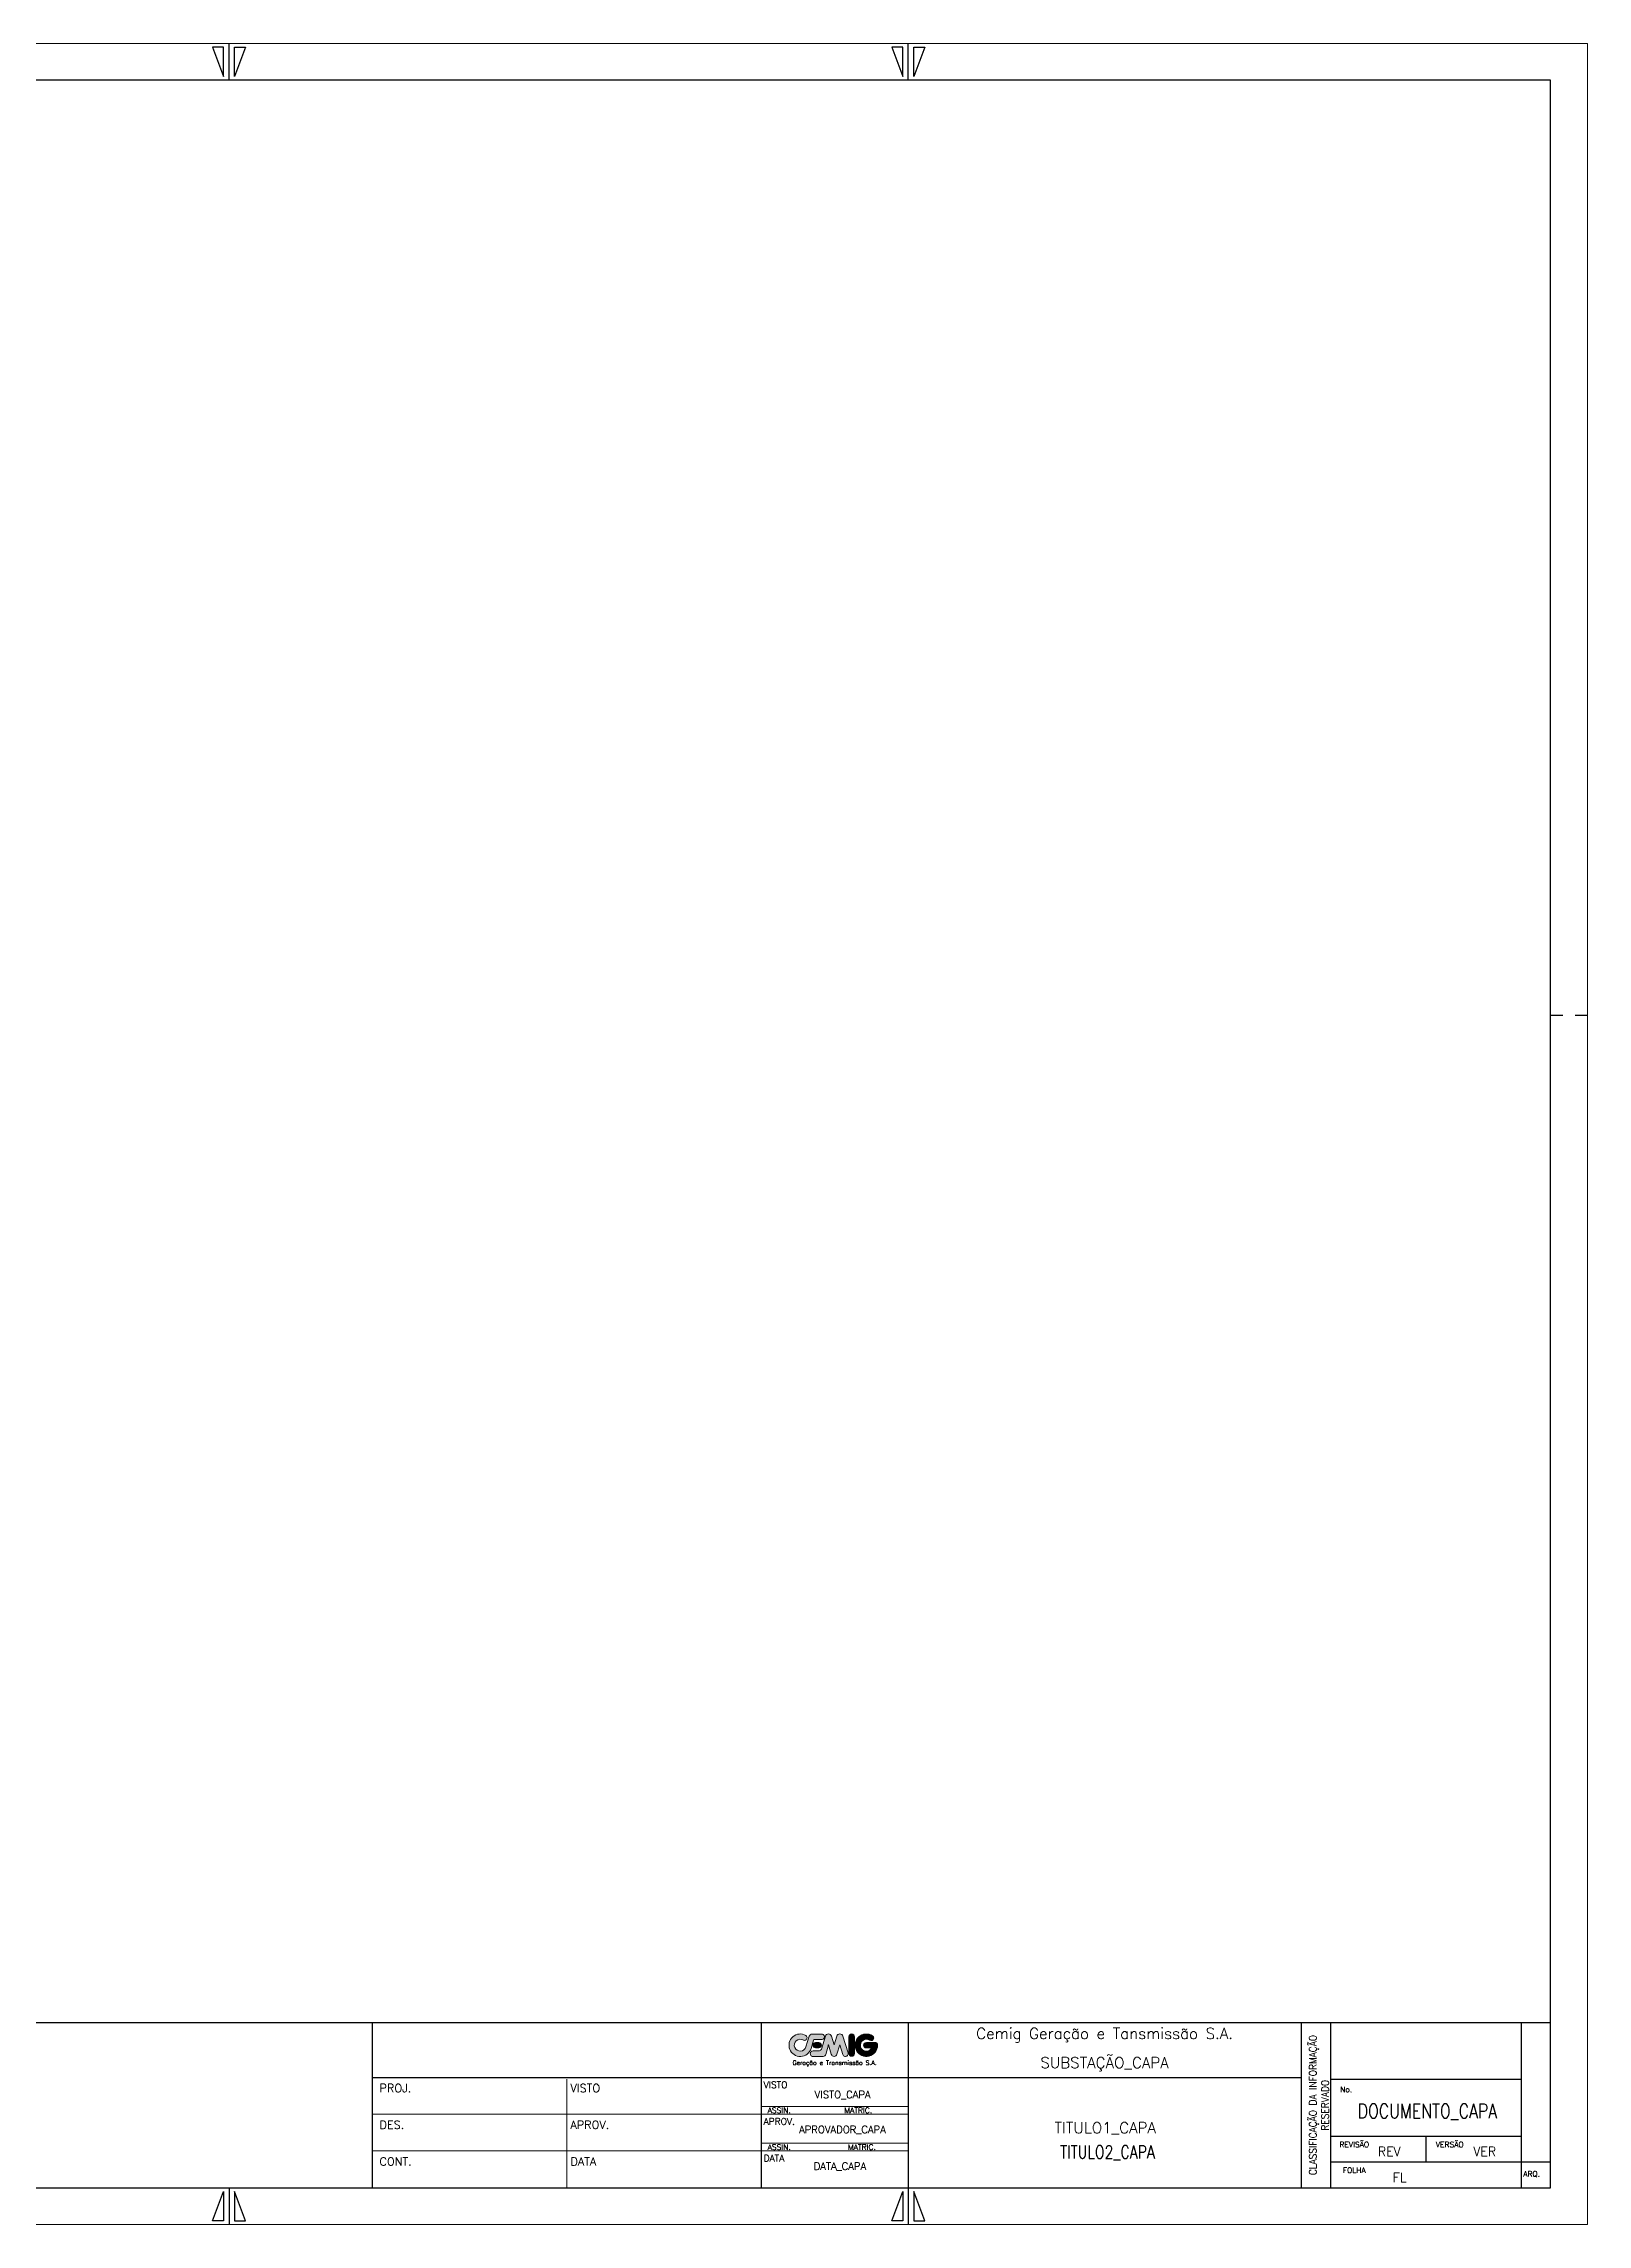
# Model space of a CAD drawing. Header units: millimetres. Extents: x 0 to 841, y 0 to 594.
# Drawn here: x 421 to 841, y 0 to 594 of the extents above; entities that cross this region are included whole.
import ezdxf
from ezdxf.enums import TextEntityAlignment as Align

# ---------------------------------------------------------------- set-up
doc = ezdxf.new("R2010")
doc.units = ezdxf.units.MM
doc.linetypes.add('DGN2', pattern=[6.728, 3.364, -3.364])
doc.layers.add('1', color=7, linetype='Continuous')
doc.styles.add('ROMANS', font='romans.shx', dxfattribs={"width": 0.8})

msp = doc.modelspace()

# ---------------------------------------------------------------- hatches: boundary and pattern name
at = {"linetype": 'Continuous'}
h = msp.add_hatch(color=7, dxfattribs=at)
edge = h.paths.add_edge_path()
edge.add_arc((626.5985886285762, 48.80493541189324), 3.060001253940912, 60.51985555552817, 343.1189277777505)
edge.add_line((629.5267331001671, 47.91635360496002), (629.5268056048374, 47.91758783710247))
edge.add_line((629.5268056048373, 47.91758783710247), (630.2258056048305, 50.2155878370977))
edge.add_line((630.2258056048304, 50.2155878370977), (630.2257834016054, 50.2149578177341))
edge.add_arc((630.4855785255431, 50.06493592822593), 0.3000001229223183, 89.99995555643778, 149.9951861119893, ccw=False)
edge.add_line((630.4855787582492, 50.3649360511481), (630.4858056048397, 50.36558783709915))
edge.add_line((630.4858056048397, 50.36558783709916), (632.4668056049268, 50.36558783709916))
edge.add_line((632.4668056049269, 50.36558783709916), (632.4665910332698, 50.36493605115538))
edge.add_arc((632.4665910332704, 51.08493634619747), 0.7200002950420838, 269.9999999999276, 451.4320916665969)
edge.add_line((632.4485967050132, 51.80471174798004), (632.4718056048441, 51.82558783709828))
edge.add_line((632.4718056048441, 51.82558783709828), (629.7718056048325, 51.82558783709828))
edge.add_line((629.7718056048325, 51.82558783709828), (629.8167384841508, 51.82111124105722))
edge.add_arc((629.7807833810807, 51.10200926260049), 0.720000295039651, 87.13759444426854, 170.1887416664875)
edge.add_line((629.0713134977705, 51.22469956186251), (629.0488056048343, 51.23358783710137))
edge.add_line((629.0488056048343, 51.23358783710137), (628.1488056048402, 48.33358783709991))
edge.add_line((628.1488056048402, 48.33358783709991), (628.148110709677, 48.33230080561043))
edge.add_arc((626.5985886285831, 48.80493541189448), 1.620000663843925, 61.72794999997541, 343.0372666666412, ccw=False)
edge.add_line((627.3659159375676, 50.23168379606795), (627.3218192313653, 50.2596084687102))
edge.add_arc((627.7325890933994, 50.85093625032107), 0.7200002950419344, 235.2139611112769, 425.358325000163)
edge.add_line((628.0327874776413, 51.50536833614752), (628.032805604933, 51.50558783709858))
edge.add_line((628.032805604933, 51.50558783709857), (628.1044823003176, 51.46874695243605))
h = msp.add_hatch(color=7, dxfattribs=at)
edge = h.paths.add_edge_path()
edge.add_line((630.0718056048354, 47.24558783709654), (631.6338056049426, 47.24558783709654))
edge.add_line((631.6338056049426, 47.24558783709654), (631.6332269643754, 47.24469956184475))
edge.add_arc((631.6332269643739, 47.99469956184879), 0.7500000000040358, 270.0000000001128, 342.4744333334482)
edge.add_line((632.3484139699577, 47.76885105720431), (632.3488056048374, 47.76958783711598))
edge.add_line((632.3488056048375, 47.76958783711598), (633.4488056048433, 51.25558783709857))
edge.add_line((633.4488056048431, 51.25558783709857), (633.4483135030023, 51.25469957927271))
edge.add_arc((634.2703134977348, 51.00595939792345), 0.858810613090921, 16.845433333347387, 163.1639944444582, ccw=False)
edge.add_line((635.0922725521959, 51.25483483252174), (635.0928056048433, 51.25558783709857))
edge.add_line((635.0928056048433, 51.25558783709857), (635.8228056048392, 48.88358783710282))
edge.add_line((635.8228056048393, 48.88358783710282), (636.5528056048353, 51.25558783709857))
edge.add_line((636.5528056048352, 51.25558783709857), (636.5523135030962, 51.25469957927271))
edge.add_arc((637.3743134978286, 51.00595939792345), 0.858810613090921, 16.845433333347387, 163.1639944444582, ccw=False)
edge.add_line((638.1962725522899, 51.25483483252174), (638.1968056048354, 51.25558783709857))
edge.add_line((638.1968056048354, 51.25558783709857), (639.6208056049363, 46.74158783709572))
edge.add_line((639.6208056049363, 46.74158783709572), (639.6203075938101, 46.74071656570595))
edge.add_arc((638.9117798033698, 46.49469664167584), 0.7500249548155677, -164.13805833337244, 19.148377777737323, ccw=False)
edge.add_line((638.1903134940658, 46.28969957490335), (638.1908056048414, 46.28958783709822))
edge.add_line((638.1908056048416, 46.28958783709822), (637.3658056048445, 48.90358783709962))
edge.add_line((637.3658056048444, 48.90358783709964), (636.6018056048342, 46.3275878370987))
edge.add_line((636.6018056048342, 46.32758783709869), (636.601313492778, 46.32669954506127))
edge.add_arc((635.822313497738, 46.55704062714708), 0.812341065297626, 196.4723249999998, 343.5276750000002, ccw=False)
edge.add_line((635.0433135026979, 46.32669954506127), (635.0438056048442, 46.32758783709869))
edge.add_line((635.0438056048442, 46.32758783709869), (634.2798056048341, 48.90358783709962))
edge.add_line((634.2798056048341, 48.90358783709964), (634.2868056049338, 48.87958783710202))
edge.add_line((634.2868056049338, 48.87958783710201), (633.5628056049318, 46.29358783711359))
edge.add_line((633.5628056049318, 46.29358783711359), (633.5626444130903, 46.29256408519723))
edge.add_arc((632.8403970530512, 46.49469956184752), 0.7500000000027183, 269.9999999998263, 344.3646527776067, ccw=False)
edge.add_line((632.840397053049, 45.74469956184476), (632.8408056048356, 45.74558783709654))
edge.add_line((632.8408056048356, 45.74558783709654), (630.0718056048354, 45.74558783709654))
edge.add_line((630.0718056048354, 45.74558783709654), (630.0713160066516, 45.74469956185203))
edge.add_arc((630.0715595505451, 46.49514369988373), 0.7504441775507186, 89.98121396229982, 269.98140562897123, ccw=False)
h = msp.add_hatch(color=7, dxfattribs=at)
edge = h.paths.add_edge_path()
edge.add_line((630.7718056048325, 49.52558783709538), (631.6718056048412, 49.52558783709538))
edge.add_line((631.6718056048414, 49.52558783709538), (631.6713134977329, 49.52469956185815))
edge.add_arc((631.6713134977326, 48.80569956185718), 0.7190000000009604, -90, 90, ccw=False)
edge.add_line((631.6713134977326, 48.08669956185624), (631.6718056048412, 48.08758783710074))
edge.add_line((631.6718056048414, 48.08758783710074), (630.7718056048327, 48.08758783710074))
edge.add_line((630.7718056048325, 48.08758783710074), (630.7713134977384, 48.08669956185624))
edge.add_arc((630.7715595512855, 48.8061436994758), 0.7194441796953553, 89.98040455333302, 269.980404553333, ccw=False)
h = msp.add_hatch(color=7, dxfattribs=at)
edge = h.paths.add_edge_path()
edge.add_line((639.8718056048383, 46.52558783709537), (639.8718056048383, 51.12558783710119))
edge.add_line((639.8718056048383, 51.12558783710119), (639.8713134977297, 51.12469956184214))
edge.add_arc((640.6213134977295, 51.12469956184417), 0.7499999999996589, 0.012113889044314874, 180.0000000001552, ccw=False)
edge.add_line((641.3713134809659, 51.12485813227977), (641.3718056048383, 51.12558783710119))
edge.add_line((641.3718056048383, 51.12558783710119), (641.3718056048383, 46.52558783709537))
edge.add_line((641.3718056048383, 46.52558783709537), (641.3713134809659, 46.52454099141323))
edge.add_arc((640.6215595982351, 46.52514367345988), 0.749754124960712, 179.9660572681515, 359.9539433792627, ccw=False)
h = msp.add_hatch(color=7, dxfattribs=at)
edge = h.paths.add_edge_path()
edge.add_arc((644.5985960046673, 48.80493541189491), 3.060001253937213, 56.683997222130586, 359.99414999990785, ccw=False)
edge.add_line((646.2793207833602, 51.3620376570907), (646.2793092894863, 51.36170232884615))
edge.add_arc((645.8838134977325, 50.7601995618455), 0.7198767255610401, -123.32583333369388, 56.674566666306816, ccw=False)
edge.add_line((645.4883135067066, 50.15869955594099), (645.4884290826158, 50.15867070517562))
edge.add_arc((644.5985960046689, 48.80493541189522), 1.620000663852045, 56.68240555542137, 332.4121333331977)
edge.add_line((646.0344052984294, 48.0546995670884), (646.034805604839, 48.05558783710149))
edge.add_line((646.0348056048388, 48.05558783710148), (644.5988056048373, 48.05558783710148))
edge.add_line((644.5988056048373, 48.05558783710148), (644.5983134978305, 48.05469956185698))
edge.add_arc((644.5983134978305, 48.80469956185698), 0.75, 90, 270, ccw=False)
edge.add_line((644.5983134978305, 49.55469956185698), (644.5988056048373, 49.55558783710148))
edge.add_line((644.5988056048373, 49.55558783710148), (646.9088056049368, 49.55558783710148))
edge.add_line((646.9088056049368, 49.55558783710148), (646.9083134977263, 49.55469956185698))
edge.add_arc((646.9084553695641, 48.80455769934152), 0.7501418759313303, 0.0049861602400937954, 90.0108361602392, ccw=False)

# ---------------------------------------------------------------- linework, layer by layer
at = {"color": 2, "linetype": 'Continuous'}
for p, q in [((471, 584), (471, 594)), ((656.0000000000001, 584), (656.0000000000001, 594)), ((471, 10), (471, 0)), ((656.0000000000001, 10), (656.0000000000001, 0))]:
    msp.add_line(p, q, dxfattribs=at)
at = {"color": 2, "linetype": 'DGN2'}
msp.add_line((841, 329.2358532877697), (831, 329.2413108100664), dxfattribs=at)
at = {"color": 6, "linetype": 'Continuous', "lineweight": 30}
msp.add_line((25, 54.99889869778417), (831, 55.00600876851242), dxfattribs=at)
at = {"color": 6, "linetype": 'Continuous'}
for p, q in [((510.0000000000001, 55.00000000000001), (510.0000000000001, 10)), ((616, 10), (616, 55.00000000000001)), ((656.0000000000001, 55.00000000000001), (656.0000000000001, 10))]:
    msp.add_line(p, q, dxfattribs=at)
at = {"color": 7, "linetype": 'Continuous', "lineweight": 25}
for p, q in [((763.0000121462799, 55.00600000000851), (763.0000121462799, 10.0060000000085)), ((771.0000121462799, 55.00600000000851), (771.0000121462799, 10.0060000000085)), ((823.0000121462799, 55.00600000000851), (823.0000121462799, 10.0060000000085)), ((510.0000000000001, 40), (763.0000121462799, 40.00484829118795)), ((771.0000121462799, 39.58699148900632), (823.0000121462799, 39.58798797569762)), ((771.0000121462799, 24.0060000000085), (823.0000121462799, 24.0060000000085)), ((797.00001214628, 24.0060000000085), (797.00001214628, 17.0060000000085)), ((771.0000121462799, 17.0060000000085), (831, 17.0060000000085))]:
    msp.add_line(p, q, dxfattribs=at)
at = {"color": 7, "linetype": 'Continuous', "lineweight": 0}
for p, q in [((632.4718056048441, 51.82558783709828), (629.7718056048325, 51.82558783709828)), ((632.4718056048441, 51.82558783709828), (629.7718056048325, 51.82558783709828)), ((629.7718056048325, 51.82558783709828), (632.4718056048441, 51.82558783709828)), ((630.7718056048325, 49.52558783709538), (631.6718056048414, 49.52558783709538)), ((631.6718056048414, 49.52558783709538), (630.7718056048325, 49.52558783709538)), ((563.0000061037136, 39.58198797568912), (563.0000061037136, 10)), ((510.0000000000001, 30), (656.0000000000001, 30)), ((616.1000091555616, 32.09999999999854), (656.0000000000001, 32.10000000000218)), ((510.0000000000001, 20), (656.0000000000001, 20)), ((616, 22.09999999999855), (656.0000000000001, 22.09999999999855))]:
    msp.add_line(p, q, dxfattribs=at)
at = {"color": 2, "linetype": 'Continuous', "lineweight": 0}
msp.add_lwpolyline([(0, 0), (841, 0), (841, 594), (0, 594), (0, 0)], close=True, dxfattribs=at)
at = {"color": 2, "linetype": 'Continuous'}
for points in [[(469.4999847407307, 585.0000000000001), (469.4999847407307, 593), (466.5000152591674, 593), (469.4999847407307, 585.0000000000001)], [(472.5000152591674, 585.0000000000001), (472.5000152591674, 593), (475.4999847407308, 593), (472.5000152591674, 585.0000000000001)], [(654.5000152591674, 585.0000000000001), (654.5000152591674, 593), (651.4999847407308, 593), (654.5000152591674, 585.0000000000001)], [(657.499984740731, 585.0000000000001), (657.499984740731, 593), (660.5000152591675, 593), (657.499984740731, 585.0000000000001)], [(469.4999847407307, 9.000000000000002), (469.4999847407307, 1), (466.5000152591674, 1), (469.4999847407307, 9.000000000000002)], [(472.5000152591674, 9.000000000000002), (472.5000152591674, 1), (475.4999847407308, 1), (472.5000152591674, 9.000000000000002)], [(654.5000152591674, 9.000000000000002), (654.5000152591674, 1), (651.4999847407308, 1), (654.5000152591674, 9.000000000000002)], [(657.499984740731, 9.000000000000002), (657.499984740731, 1), (660.5000152591675, 1), (657.499984740731, 9.000000000000002)]]:
    msp.add_lwpolyline(points, close=True, dxfattribs=at)
at = {"color": 6, "linetype": 'Continuous', "lineweight": 30}
msp.add_lwpolyline([(25, 10), (831, 10), (831, 584), (25, 584), (25, 10)], close=True, dxfattribs=at)
at = {"color": 7, "linetype": 'Continuous', "lineweight": 0}
for points in [[(628.1044823003176, 51.46874695243605, 2.847546203740382), (629.5267331001671, 47.91635360496002), (629.5268056048373, 47.91758783710247), (630.2258056048304, 50.2155878370977), (630.2257834016053, 50.21495781773411, -0.2679268877924195), (630.4855787582492, 50.3649360511481), (630.4858056048397, 50.36558783709916), (632.4668056049269, 50.36558783709916), (632.4665910332697, 50.36493605115538, 1.012576105109462), (632.4485967050132, 51.80471174798004), (632.4718056048441, 51.82558783709828), (629.7718056048325, 51.82558783709828), (629.816738484151, 51.82111124105722, 0.3791213361205583), (629.0713134977705, 51.22469956186251), (629.0488056048343, 51.23358783710137), (628.1488056048402, 48.33358783709991), (628.148110709677, 48.33230080561044, -2.797094861193996), (627.3659159375676, 50.23168379606795), (627.3218192313652, 50.25960846871021, 1.092689546484881), (628.0327874776413, 51.50536833614752), (628.032805604933, 51.50558783709857)], [(630.0718056048354, 47.24558783709654), (631.6338056049426, 47.24558783709654), (631.6332269643754, 47.24469956184475, 0.3272098927678461), (632.3484139699577, 47.76885105720431), (632.3488056048375, 47.76958783711598), (633.4488056048431, 51.25558783709857), (633.4483135030023, 51.25469957927271, -0.7421143519477966), (635.0922725521959, 51.25483483252174), (635.0928056048433, 51.25558783709857), (635.8228056048393, 48.88358783710282), (636.5528056048352, 51.25558783709857), (636.5523135030963, 51.25469957927271, -0.7421143519477966), (638.1962725522899, 51.25483483252174), (638.1968056048354, 51.25558783709857), (639.6208056049363, 46.74158783709572), (639.6203075938103, 46.74071656570595, -1.029098830861076), (638.1903134940658, 46.28969957490335), (638.1908056048416, 46.28958783709822), (637.3658056048444, 48.90358783709964), (636.6018056048342, 46.32758783709869), (636.6013134927782, 46.32669954506127, -0.7471116648490977), (635.0433135026979, 46.32669954506127), (635.0438056048442, 46.32758783709869), (634.2798056048341, 48.90358783709964), (634.2868056049338, 48.87958783710201), (633.5628056049318, 46.29358783711359), (633.5626444130903, 46.29256408519723, -0.3363654911072748), (632.840397053049, 45.74469956184476), (632.8408056048356, 45.74558783709654), (630.0718056048354, 45.74558783709654), (630.0713160066516, 45.74469956185203, -1.000001672608599)], [(630.7718056048325, 49.52558783709538), (631.6718056048414, 49.52558783709538), (631.6713134977326, 49.52469956185814, -0.9999999999999999), (631.6713134977326, 48.08669956185624), (631.6718056048414, 48.08758783710074), (630.7718056048325, 48.08758783710074), (630.7713134977383, 48.08669956185624, -0.9999999999999999)], [(639.8718056048383, 46.52558783709537), (639.8718056048383, 51.12558783710119), (639.8713134977298, 51.12469956184214, -0.9998942919641253), (641.3713134809659, 51.12485813227977), (641.3718056048383, 51.12558783710119), (641.3718056048383, 46.52558783709537), (641.3713134809659, 46.52454099141323, -0.9998942919641253)], [(647.6585972426547, 48.8046229803731, -3.959963867159255), (646.2793207833602, 51.3620376570907), (646.2793092894863, 51.36170232884616, -1.000003490664596), (645.4883135067066, 50.15869955594099), (645.4884290826159, 50.15867070517561, 2.595934693959727), (646.0344052984294, 48.0546995670884), (646.0348056048388, 48.05558783710148), (644.5988056048373, 48.05558783710148), (644.5983134978305, 48.05469956185698, -0.9999999999999999), (644.5983134978305, 49.55469956185698), (644.5988056048373, 49.55558783710148), (646.9088056049368, 49.55558783710148), (646.9083134977263, 49.55469956185698, -0.4142434676027856)]]:
    msp.add_lwpolyline(points, format="xyb", close=True, dxfattribs=at)
for centre, major_axis, start_param, end_param in [((626.598588628578, 48.80493541189935), (3.060001253932944, 0), 1.056270742275827, 5.988555015634853), ((627.7325890934007, 50.85093625031733), (0.7200002950430457, 0), 4.105258068046789, 7.42390327201811), ((632.4665910332697, 51.08493634619663), (0.7200002950430457, 0), 4.632910710202421, 7.878976348748189)]:
    msp.add_ellipse(centre, major_axis=major_axis, ratio=1, start_param=start_param, end_param=end_param, dxfattribs=at)
msp.add_point((634.2718056048327, 48.82558783709828), dxfattribs=at)

# ---------------------------------------------------------------- texts
at = {"color": 4, "linetype": 'Continuous', "lineweight": 0, "style": 'ROMANS'}
msp.add_text('Cemig Geração e Tansmissão S.A.', height=3, dxfattribs=at).set_placement((709.50001214628, 52.0060000000085), align=Align.MIDDLE_CENTER)
at = {"color": 2, "linetype": 'Continuous', "lineweight": 0, "style": 'ROMANS', "width": 0.9}
for s, p in [('CLASSIFICAÇÃO DA INFORMAÇÃO', (765.2500121462654, 32.50599997321114)), ('RESERVADO', (768.5412153325451, 32.45607321540592))]:
    msp.add_text(s, height=2, rotation=89.99999846483328, dxfattribs=at).set_placement(p, align=Align.TOP_CENTER)
at = {"color": 7, "linetype": 'Continuous', "lineweight": 30, "style": 'ROMANS'}
msp.add_text('Geração e Transmissão S.A.', height=1.2, dxfattribs=at).set_placement((635.9547372455562, 44.02018364996911), align=Align.MIDDLE_CENTER)
at = {"color": 2, "linetype": 'Continuous', "lineweight": 0, "style": 'ROMANS'}
for s, p in [('PROJ.', (512, 36.00000000000001)), ('VISTO', (564, 36.00000000000001)), ('DES.', (512, 26)), ('APROV.', (564, 26)), ('CONT.', (512, 16)), ('DATA', (564, 16))]:
    msp.add_text(s, height=2.244000000000001, dxfattribs=at).set_placement(p)
for s, p in [('VISTO', (616.6294784511556, 38.94480629717873)), ('APROV.', (616.6294784511556, 28.94480629717873)), ('DATA', (616.6294784511556, 18.94480629717874))]:
    msp.add_text(s, height=1.8, dxfattribs=at).set_placement(p, align=Align.TOP_LEFT)
at = {"color": 7, "linetype": 'Continuous', "lineweight": 0, "style": 'ROMANS'}
msp.add_text('No.', height=1.5, dxfattribs=at).set_placement((775.2913937988342, 36.7560000000085), align=Align.MIDDLE_CENTER)
at = {"color": 2, "linetype": 'Continuous', "lineweight": 0, "style": 'ROMANS'}
for s, p in [('ASSIN.', (620.872283935547, 31.05000000000291)), ('MATRIC.', (642.3972473144532, 31.05000000000291)), ('ASSIN.', (620.872283935547, 21.05000000000291)), ('MATRIC.', (643.3972473144531, 21.05000000000291)), ('REVISÃO', (777.506390136725, 21.7560000000085)), ('VERSÃO', (803.5063901367248, 21.7560000000085)), ('FOLHA', (777.506390136725, 14.7560000000085)), ('ARQ.', (825.8223571777345, 13.7560000000085))]:
    msp.add_text(s, height=1.5, dxfattribs=at).set_placement(p, align=Align.MIDDLE_CENTER)
at = {"layer": '1', "color": 4, "linetype": 'Continuous', "lineweight": 0, "style": 'ROMANS'}
msp.add_attdef('SUBSTAÇÃO_CAPA', text='', height=3, dxfattribs=at).set_placement((709.5000121462799, 44.05158348602708), align=Align.MIDDLE_CENTER)
at = {"layer": '1', "color": 7, "linetype": 'Continuous', "lineweight": 0, "style": 'ROMANS'}
for tag, p in [('VISTO_CAPA', (638.1375908446789, 35.34065838179231)), ('APROVADOR_CAPA', (638.0947965356172, 25.8392994231981)), ('DATA_CAPA', (637.4134148489102, 15.85841407276939))]:
    msp.add_attdef(tag, text='', height=1.999997280000001, dxfattribs=at).set_placement(p, align=Align.MIDDLE_CENTER)
at = {"layer": '1', "color": 5, "style": 'ROMANS', "width": 0.8}
msp.add_attdef('DOCUMENTO_CAPA', text='', height=3.914004745147515, dxfattribs=at).set_placement((797.4129139448924, 28.89997005308396), align=Align.CENTER)
at = {"layer": '1', "color": 4, "linetype": 'Continuous', "lineweight": 0, "style": 'ROMANS'}
msp.add_attdef('TITULO1_CAPA', text='', height=3, dxfattribs=at).set_placement((709.6834431528787, 23.91451491920998), align=Align.BOTTOM_CENTER)
at = {"layer": '1', "color": 3, "linetype": 'Continuous', "style": 'ROMANS', "width": 0.8}
msp.add_attdef('TITULO2_CAPA', text='', height=3.5000000000007, dxfattribs=at).set_placement((710.2719430382422, 16.89695638503281), align=Align.BOTTOM_CENTER)
at = {"layer": '1', "color": 2, "linetype": 'Continuous', "lineweight": 0, "style": 'ROMANS'}
for tag, height, p in [('REV', 2.5, (787.0361663031069, 19.87042751922127)), ('VER', 2.499999, (813.0361663031067, 19.87042751922127))]:
    msp.add_attdef(tag, text='', height=height, dxfattribs=at).set_placement(p, align=Align.MIDDLE_CENTER)
for tag, p, height in [('FL', (787.976268665363, 11.52827308858878), 2.499999), ('TOT', (841, 0), 0.001)]:
    msp.add_attdef(tag, p, '', height=height, dxfattribs=at)

doc.saveas('drawing.dxf')
